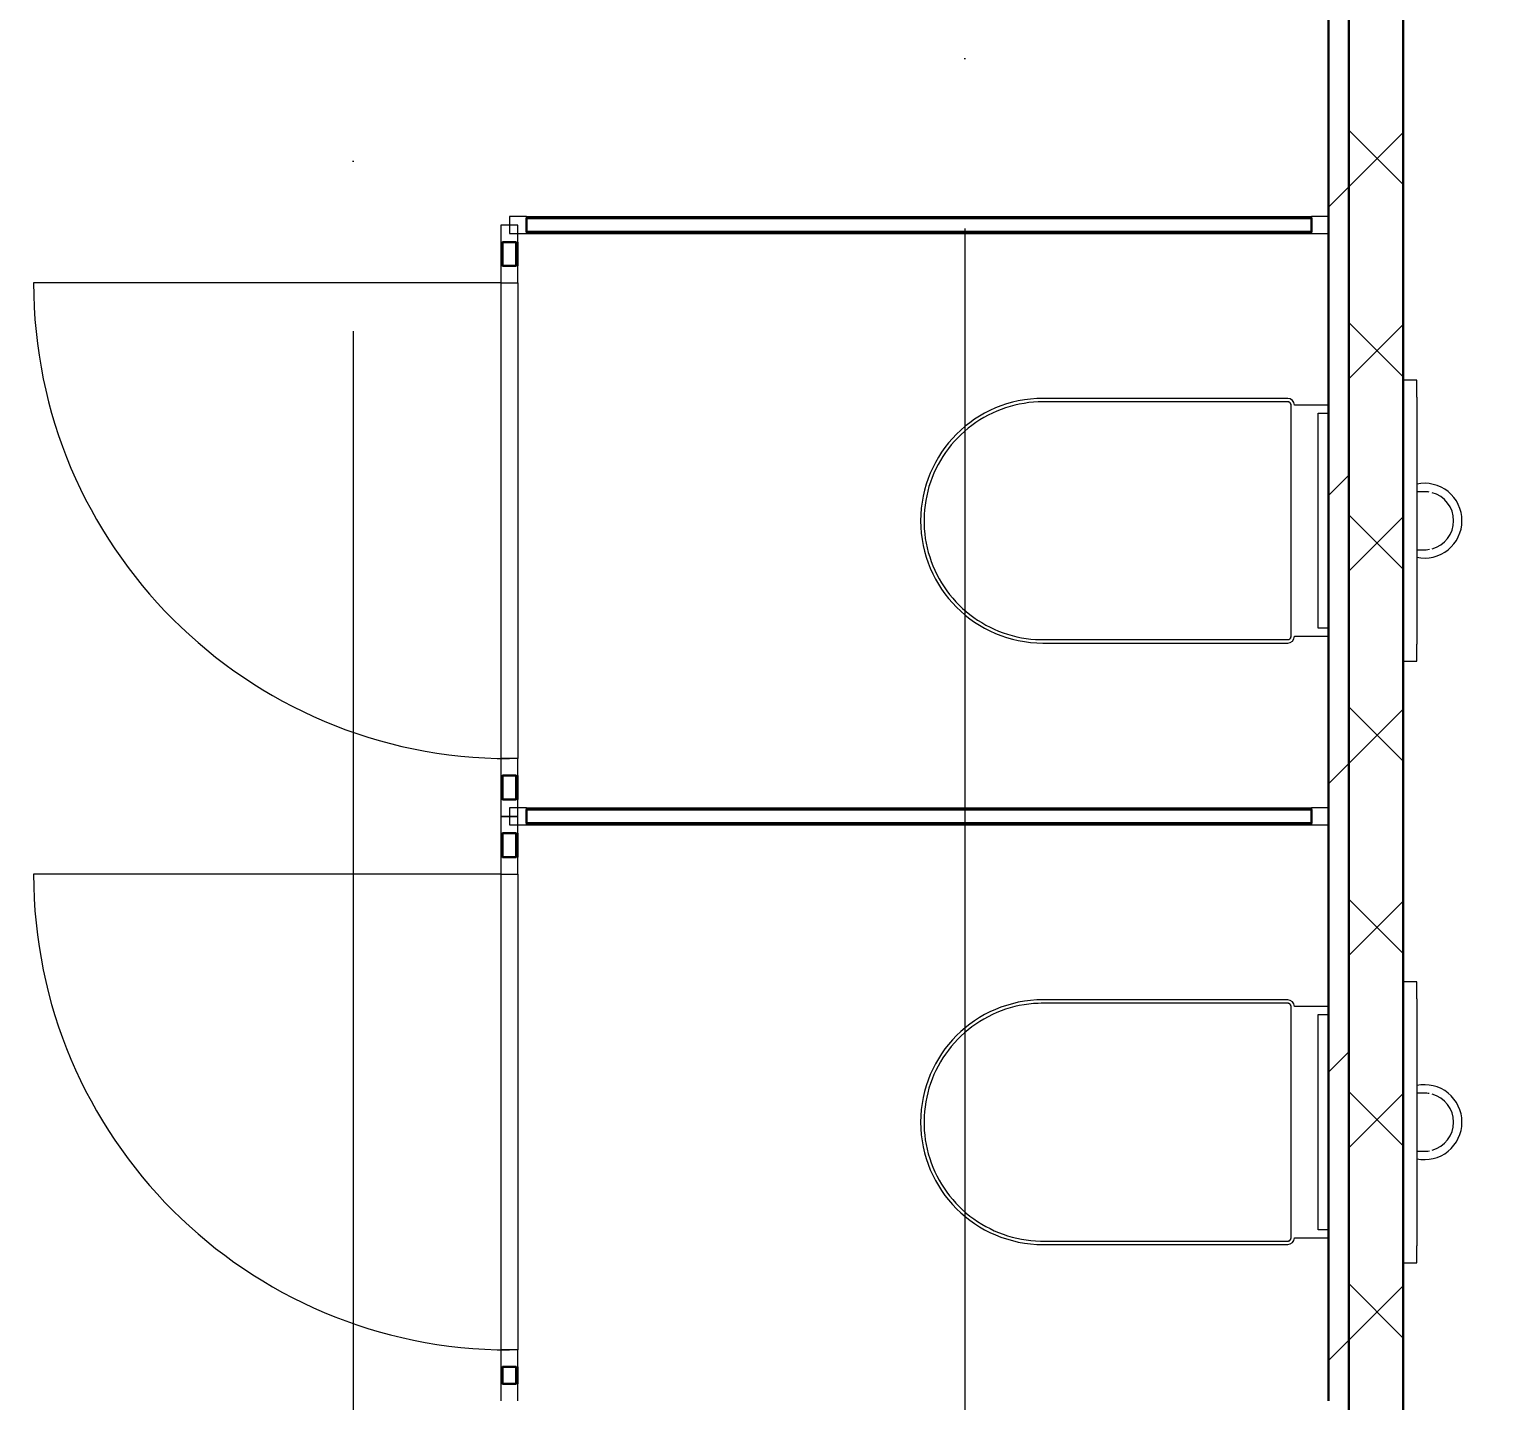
# Model space of a CAD drawing. Header units: millimetres. Extents: x -695119 to 412940, y -249585 to 622758.
# Drawn here: x 27816 to 29962, y 71810 to 73828 of the extents above; entities that cross this region are included whole.
import ezdxf
from ezdxf import colors
from ezdxf.entities.mleader import LeaderData, LeaderLine
from ezdxf.math import Vec2, Vec3

# ---------------------------------------------------------------- set-up
doc = ezdxf.new("R2010")
doc.units = ezdxf.units.MM
doc.linetypes.add('ADSK_Линия сетки', pattern=[25, 20, -2.5, 0, -2.5])
for name, color, linetype, lineweight in [('Витраж', 252, 'Continuous', 9), ('Двери', 8, 'Continuous', 9), ('Оси', 252, 'Continuous', 9), ('Сантехника', 252, 'Continuous', 18), ('Стены наружные', 252, 'Continuous', 18), ('Стены разрез', 7, 'Continuous', 30)]:
    doc.layers.add(name, color=color, linetype=linetype, lineweight=lineweight)
doc.styles.add('GOST-2.304_Type-B_shrink', font='', dxfattribs={"width": 0.8})
doc.styles.get('GOST-2.304_Type-B_shrink').set_extended_font_data('GOST type B')

# ---------------------------------------------------------------- blocks, each defined once
blk = doc.blocks.new('1 этаж')
at = {"layer": 'Витраж', "color": 251, "lineweight": 18, "true_color": 0x636466, "extrusion": (0, 0, -1)}
for p, q in [((-16415.3, -7636.7), (-16440.3, -7636.7)), ((-16440.3, -7636.7), (-16440.3, -7661.7)), ((-16402.8, -7624.2), (-16427.8, -7624.2)), ((-16427.8, -7624.2), (-16427.8, -7649.2)), ((-16415.3, -7661.7), (-16415.3, -7636.7)), ((-16402.8, -7649.2), (-16402.8, -7624.2)), ((-16427.8, -7649.2), (-16402.8, -7649.2)), ((-16440.3, -7661.7), (-16415.3, -7661.7)), ((-16415.3, -7696.7), (-16440.3, -7696.7)), ((-16440.3, -7696.7), (-16440.3, -7721.7)), ((-16415.3, -7721.7), (-16415.3, -7696.7)), ((-16440.3, -7721.7), (-16415.3, -7721.7)), ((-16415.3, -8421.7), (-16440.3, -8421.7)), ((-16440.3, -8421.7), (-16440.3, -8446.7)), ((-16415.3, -8446.7), (-16415.3, -8421.7)), ((-16440.3, -8446.7), (-16415.3, -8446.7)), ((-16402.8, -8494.2), (-16427.8, -8494.2)), ((-16427.8, -8494.2), (-16427.8, -8519.2)), ((-16402.8, -8519.2), (-16402.8, -8494.2)), ((-16415.3, -8506.7), (-16440.3, -8506.7)), ((-16440.3, -8506.7), (-16440.3, -8531.7)), ((-16427.8, -8519.2), (-16402.8, -8519.2)), ((-16415.3, -8531.7), (-16415.3, -8506.7)), ((-16440.3, -8531.7), (-16415.3, -8531.7)), ((-16415.3, -8566.7), (-16440.3, -8566.7)), ((-16440.3, -8566.7), (-16440.3, -8591.7)), ((-16415.3, -8591.7), (-16415.3, -8566.7)), ((-16440.3, -8591.7), (-16415.3, -8591.7)), ((-16415.3, -9291.7), (-16440.3, -9291.7)), ((-16440.3, -9291.7), (-16440.3, -9316.7)), ((-16415.3, -9316.7), (-16415.3, -9291.7)), ((-16440.3, -9316.7), (-16415.3, -9316.7))]:
    blk.add_line(p, q, dxfattribs=at)
at = {"layer": 'Витраж', "color": 251, "true_color": 0x636466}
for p, q in [((-16402.8, -7624.2), (-15247.8, -7624.2)), ((-16402.8, -7649.2), (-15247.8, -7649.2)), ((-16440.3, -7661.7), (-16440.3, -7696.7)), ((-16415.3, -7661.7), (-16415.3, -7696.7)), ((-16440.3, -7721.7), (-16440.3, -8421.7)), ((-16415.3, -7721.7), (-16415.3, -8421.7)), ((-16440.3, -8446.7), (-16440.3, -8481.7)), ((-16415.3, -8446.7), (-16415.3, -8481.7)), ((-16402.8, -8494.2), (-15247.8, -8494.2)), ((-16402.8, -8519.2), (-15247.8, -8519.2)), ((-16440.3, -8531.7), (-16440.3, -8566.7)), ((-16415.3, -8531.7), (-16415.3, -8566.7)), ((-16440.3, -8591.7), (-16440.3, -9291.7)), ((-16415.3, -8591.7), (-16415.3, -9291.7)), ((-16440.3, -9316.7), (-16440.3, -9341.7)), ((-16415.3, -9316.7), (-16415.3, -9341.7))]:
    blk.add_line(p, q, dxfattribs=at)
at = {"layer": 'Витраж', "color": 251, "lineweight": 18, "true_color": 0x636466}
for p, q in [((-15222.8, -7624.2), (-15247.8, -7624.2)), ((-15247.8, -7624.2), (-15247.8, -7649.2)), ((-15222.8, -7649.2), (-15222.8, -7624.2)), ((-15247.8, -7649.2), (-15222.8, -7649.2)), ((-16415.3, -8481.7), (-16440.3, -8481.7)), ((-16440.3, -8481.7), (-16440.3, -8506.7)), ((-16415.3, -8506.7), (-16415.3, -8481.7)), ((-15222.8, -8494.2), (-15247.8, -8494.2)), ((-15247.8, -8494.2), (-15247.8, -8519.2)), ((-15222.8, -8519.2), (-15222.8, -8494.2)), ((-16440.3, -8506.7), (-16415.3, -8506.7)), ((-15247.8, -8519.2), (-15222.8, -8519.2)), ((-16415.3, -9341.7), (-16440.3, -9341.7)), ((-16440.3, -9341.7), (-16440.3, -9366.7)), ((-16415.3, -9366.7), (-16415.3, -9341.7))]:
    blk.add_line(p, q, dxfattribs=at)
at = {"layer": 'Двери', "color": 251, "true_color": 0x636466}
for p, q in [((-16440.3, -7721.7), (-17127.8, -7721.7)), ((-16440.3, -8591.7), (-17127.8, -8591.7))]:
    blk.add_line(p, q, dxfattribs=at)
for centre in [(-16427.8, -7721.7), (-16427.8, -8591.7)]:
    blk.add_arc(centre, 700, 180, 270, dxfattribs=at)
at = {"layer": 'Оси', "color": 251, "linetype": 'ADSK_Линия сетки', "ltscale": 100, "true_color": 0x636466}
for p, q in [((-16657.8, 32208.9), (-16657.8, -33767.9)), ((-15757.8, -2641.7), (-15757.8, -32497.9))]:
    blk.add_line(p, q, dxfattribs=at)
at = {"layer": 'Сантехника', "color": 251, "lineweight": 9, "true_color": 0x636466}
for p, q in [((-15092.8, -7865), (-15112.8, -7865)), ((-15092.8, -7890), (-15092.8, -7865)), ((-15092.8, -7890), (-15092.8, -8253.5)), ((-15092.8, -8278.5), (-15092.8, -8253.5)), ((-15112.8, -8278.5), (-15092.8, -8278.5)), ((-15092.8, -8750), (-15112.8, -8750)), ((-15092.8, -8775), (-15092.8, -8750)), ((-15092.8, -8775), (-15092.8, -9138.5)), ((-15092.8, -9163.5), (-15092.8, -9138.5)), ((-15112.8, -9163.5), (-15092.8, -9163.5))]:
    blk.add_line(p, q, dxfattribs=at)
at = {"layer": 'Сантехника', "color": 251, "true_color": 0x636466}
for p, q in [((-15282.8, -7891.7), (-15642.8, -7891.7)), ((-15282.8, -7896.7), (-15642.8, -7896.7)), ((-15277.8, -8241.7), (-15277.8, -7901.7)), ((-15222.8, -7901.7), (-15272.8, -7901.7)), ((-15237.8, -8229.9), (-15237.8, -7913.5)), ((-15237.8, -7913.5), (-15222.8, -7913.5)), ((-15222.8, -8229.9), (-15237.8, -8229.9)), ((-15642.8, -8246.7), (-15282.8, -8246.7)), ((-15642.8, -8251.7), (-15282.8, -8251.7)), ((-15272.8, -8241.7), (-15222.8, -8241.7)), ((-15282.8, -8776.7), (-15642.8, -8776.7)), ((-15282.8, -8781.7), (-15642.8, -8781.7)), ((-15277.8, -9126.7), (-15277.8, -8786.7)), ((-15222.8, -8786.7), (-15272.8, -8786.7)), ((-15237.8, -9114.9), (-15237.8, -8798.5)), ((-15237.8, -8798.5), (-15222.8, -8798.5)), ((-15222.8, -9114.9), (-15237.8, -9114.9)), ((-15642.8, -9131.7), (-15282.8, -9131.7)), ((-15642.8, -9136.7), (-15282.8, -9136.7)), ((-15272.8, -9126.7), (-15222.8, -9126.7))]:
    blk.add_line(p, q, dxfattribs=at)
at = {"layer": 'Сантехника', "color": 251, "true_color": 0x636466, "flags": 128}
for points in [[(-15642.8, -7896.7), (-15649.8, -7896.9), (-15656.8, -7897.3), (-15663.8, -7898), (-15670.7, -7899), (-15677.6, -7900.2), (-15684.4, -7901.7), (-15691.2, -7903.5), (-15697.9, -7905.6), (-15704.4, -7907.9), (-15710.9, -7910.5), (-15717.3, -7913.4), (-15723.6, -7916.5), (-15729.8, -7919.9), (-15735.8, -7923.5), (-15741.6, -7927.3), (-15747.3, -7931.4), (-15752.8, -7935.7), (-15758.2, -7940.2), (-15763.4, -7944.9), (-15768.3, -7949.8), (-15773.1, -7954.9), (-15777.7, -7960.2), (-15782, -7965.7), (-15786.2, -7971.4), (-15790.1, -7977.2), (-15793.7, -7983.1), (-15797.1, -7989.2), (-15800.3, -7995.5), (-15803.2, -8001.8), (-15805.9, -8008.3), (-15808.3, -8014.9), (-15810.5, -8021.6), (-15812.3, -8028.3), (-15813.9, -8035.1), (-15815.3, -8042), (-15816.3, -8048.9), (-15817.1, -8055.9), (-15817.6, -8062.8), (-15817.8, -8069.8), (-15817.7, -8076.8), (-15817.4, -8083.8), (-15816.8, -8090.8), (-15815.9, -8097.7), (-15814.7, -8104.6), (-15813.2, -8111.5), (-15811.5, -8118.3), (-15809.5, -8125), (-15807.2, -8131.6), (-15804.7, -8138.1), (-15801.9, -8144.6), (-15798.9, -8150.9), (-15795.6, -8157), (-15792.1, -8163.1), (-15788.3, -8169), (-15784.3, -8174.7), (-15780.1, -8180.3), (-15775.6, -8185.7), (-15770.9, -8190.9), (-15766.1, -8195.9), (-15761, -8200.8), (-15755.8, -8205.4), (-15750.3, -8209.8), (-15744.7, -8214), (-15738.9, -8218), (-15733, -8221.7), (-15726.9, -8225.2), (-15720.7, -8228.4), (-15714.4, -8231.4), (-15708, -8234.1), (-15701.4, -8236.6), (-15694.8, -8238.8), (-15688.1, -8240.8), (-15681.3, -8242.5), (-15674.4, -8243.9), (-15667.5, -8245), (-15660.5, -8245.8), (-15653.6, -8246.4), (-15646.6, -8246.7), (-15642.8, -8246.7)], [(-15277.8, -7901.7), (-15277.8, -7901.5), (-15277.8, -7901.3), (-15277.8, -7901.1), (-15277.9, -7900.9), (-15277.9, -7900.7), (-15277.9, -7900.5), (-15278, -7900.3), (-15278.1, -7900.2), (-15278.1, -7900), (-15278.2, -7899.8), (-15278.3, -7899.6), (-15278.4, -7899.4), (-15278.5, -7899.2), (-15278.6, -7899.1), (-15278.7, -7898.9), (-15278.8, -7898.7), (-15278.9, -7898.6), (-15279, -7898.4), (-15279.2, -7898.3), (-15279.3, -7898.1), (-15279.5, -7898), (-15279.6, -7897.9), (-15279.8, -7897.8), (-15279.9, -7897.6), (-15280.1, -7897.5), (-15280.3, -7897.4), (-15280.4, -7897.3), (-15280.6, -7897.2), (-15280.8, -7897.1), (-15281, -7897.1), (-15281.2, -7897), (-15281.4, -7896.9), (-15281.6, -7896.9), (-15281.8, -7896.8), (-15282, -7896.8), (-15282.1, -7896.8), (-15282.3, -7896.8), (-15282.5, -7896.7), (-15282.7, -7896.7), (-15282.8, -7896.7)], [(-15282.8, -8246.7), (-15282.6, -8246.7), (-15282.4, -8246.7), (-15282.2, -8246.7), (-15282, -8246.7), (-15281.8, -8246.6), (-15281.6, -8246.6), (-15281.4, -8246.5), (-15281.2, -8246.5), (-15281, -8246.4), (-15280.9, -8246.3), (-15280.7, -8246.3), (-15280.5, -8246.2), (-15280.3, -8246.1), (-15280.1, -8246), (-15280, -8245.9), (-15279.8, -8245.7), (-15279.7, -8245.6), (-15279.5, -8245.5), (-15279.4, -8245.4), (-15279.2, -8245.2), (-15279.1, -8245.1), (-15278.9, -8244.9), (-15278.8, -8244.8), (-15278.7, -8244.6), (-15278.6, -8244.4), (-15278.5, -8244.3), (-15278.4, -8244.1), (-15278.3, -8243.9), (-15278.2, -8243.7), (-15278.1, -8243.5), (-15278.1, -8243.4), (-15278, -8243.2), (-15278, -8243), (-15277.9, -8242.8), (-15277.9, -8242.6), (-15277.8, -8242.4), (-15277.8, -8242.2), (-15277.8, -8242), (-15277.8, -8241.8), (-15277.8, -8241.7)], [(-15642.8, -8781.7), (-15649.8, -8781.9), (-15656.8, -8782.3), (-15663.8, -8783), (-15670.7, -8784), (-15677.6, -8785.2), (-15684.4, -8786.7), (-15691.2, -8788.5), (-15697.9, -8790.6), (-15704.4, -8792.9), (-15710.9, -8795.5), (-15717.3, -8798.4), (-15723.6, -8801.5), (-15729.8, -8804.9), (-15735.8, -8808.5), (-15741.6, -8812.3), (-15747.3, -8816.4), (-15752.8, -8820.7), (-15758.2, -8825.2), (-15763.4, -8829.9), (-15768.3, -8834.8), (-15773.1, -8839.9), (-15777.7, -8845.2), (-15782, -8850.7), (-15786.2, -8856.4), (-15790.1, -8862.2), (-15793.7, -8868.1), (-15797.1, -8874.2), (-15800.3, -8880.5), (-15803.2, -8886.8), (-15805.9, -8893.3), (-15808.3, -8899.9), (-15810.5, -8906.6), (-15812.3, -8913.3), (-15813.9, -8920.1), (-15815.3, -8927), (-15816.3, -8933.9), (-15817.1, -8940.9), (-15817.6, -8947.8), (-15817.8, -8954.8), (-15817.7, -8961.8), (-15817.4, -8968.8), (-15816.8, -8975.8), (-15815.9, -8982.7), (-15814.7, -8989.6), (-15813.2, -8996.5), (-15811.5, -9003.3), (-15809.5, -9010), (-15807.2, -9016.6), (-15804.7, -9023.1), (-15801.9, -9029.6), (-15798.9, -9035.9), (-15795.6, -9042), (-15792.1, -9048.1), (-15788.3, -9054), (-15784.3, -9059.7), (-15780.1, -9065.3), (-15775.6, -9070.7), (-15770.9, -9075.9), (-15766.1, -9080.9), (-15761, -9085.8), (-15755.8, -9090.4), (-15750.3, -9094.8), (-15744.7, -9099), (-15738.9, -9103), (-15733, -9106.7), (-15726.9, -9110.2), (-15720.7, -9113.4), (-15714.4, -9116.4), (-15708, -9119.1), (-15701.4, -9121.6), (-15694.8, -9123.8), (-15688.1, -9125.8), (-15681.3, -9127.5), (-15674.4, -9128.9), (-15667.5, -9130), (-15660.5, -9130.8), (-15653.6, -9131.4), (-15646.6, -9131.7), (-15642.8, -9131.7)], [(-15277.8, -8786.7), (-15277.8, -8786.5), (-15277.8, -8786.3), (-15277.8, -8786.1), (-15277.9, -8785.9), (-15277.9, -8785.7), (-15277.9, -8785.5), (-15278, -8785.3), (-15278.1, -8785.2), (-15278.1, -8785), (-15278.2, -8784.8), (-15278.3, -8784.6), (-15278.4, -8784.4), (-15278.5, -8784.2), (-15278.6, -8784.1), (-15278.7, -8783.9), (-15278.8, -8783.7), (-15278.9, -8783.6), (-15279, -8783.4), (-15279.2, -8783.3), (-15279.3, -8783.1), (-15279.5, -8783), (-15279.6, -8782.9), (-15279.8, -8782.8), (-15279.9, -8782.6), (-15280.1, -8782.5), (-15280.3, -8782.4), (-15280.4, -8782.3), (-15280.6, -8782.2), (-15280.8, -8782.1), (-15281, -8782.1), (-15281.2, -8782), (-15281.4, -8781.9), (-15281.6, -8781.9), (-15281.8, -8781.8), (-15282, -8781.8), (-15282.1, -8781.8), (-15282.3, -8781.8), (-15282.5, -8781.7), (-15282.7, -8781.7), (-15282.8, -8781.7)], [(-15282.8, -9131.7), (-15282.6, -9131.7), (-15282.4, -9131.7), (-15282.2, -9131.7), (-15282, -9131.7), (-15281.8, -9131.6), (-15281.6, -9131.6), (-15281.4, -9131.5), (-15281.2, -9131.5), (-15281, -9131.4), (-15280.9, -9131.3), (-15280.7, -9131.3), (-15280.5, -9131.2), (-15280.3, -9131.1), (-15280.1, -9131), (-15280, -9130.9), (-15279.8, -9130.7), (-15279.7, -9130.6), (-15279.5, -9130.5), (-15279.4, -9130.4), (-15279.2, -9130.2), (-15279.1, -9130.1), (-15278.9, -9129.9), (-15278.8, -9129.8), (-15278.7, -9129.6), (-15278.6, -9129.4), (-15278.5, -9129.3), (-15278.4, -9129.1), (-15278.3, -9128.9), (-15278.2, -9128.7), (-15278.1, -9128.5), (-15278.1, -9128.4), (-15278, -9128.2), (-15278, -9128), (-15277.9, -9127.8), (-15277.9, -9127.6), (-15277.8, -9127.4), (-15277.8, -9127.2), (-15277.8, -9127), (-15277.8, -9126.8), (-15277.8, -9126.7)]]:
    blk.add_lwpolyline(points, dxfattribs=at)
at = {"layer": 'Сантехника', "color": 251, "lineweight": 9, "true_color": 0x636466, "flags": 128}
for points in [[(-15081.4, -8029), (-15081.4, -8029), (-15081.5, -8029), (-15081.7, -8029), (-15081.9, -8029), (-15082.3, -8029), (-15082.6, -8029), (-15083.1, -8029), (-15083.6, -8029), (-15084.2, -8029), (-15084.9, -8029), (-15085.6, -8029), (-15086.4, -8029), (-15087.3, -8029), (-15088.2, -8029), (-15089.2, -8029), (-15090.3, -8029), (-15091.4, -8029), (-15092.5, -8029)], [(-15091.7, -8114.4), (-15090.6, -8114.4), (-15089.5, -8114.4), (-15088.5, -8114.4), (-15087.5, -8114.4), (-15086.7, -8114.4), (-15085.8, -8114.4), (-15085.1, -8114.4), (-15084.4, -8114.4), (-15083.8, -8114.4), (-15083.2, -8114.4), (-15082.8, -8114.4), (-15082.4, -8114.4), (-15082, -8114.4), (-15081.7, -8114.4), (-15081.5, -8114.4), (-15081.4, -8114.4), (-15081.4, -8114.4), (-15081.4, -8114.4)], [(-15081.4, -8914), (-15081.4, -8914), (-15081.5, -8914), (-15081.7, -8914), (-15081.9, -8914), (-15082.3, -8914), (-15082.6, -8914), (-15083.1, -8914), (-15083.6, -8914), (-15084.2, -8914), (-15084.9, -8914), (-15085.6, -8914), (-15086.4, -8914), (-15087.3, -8914), (-15088.2, -8914), (-15089.2, -8914), (-15090.3, -8914), (-15091.4, -8914), (-15092.5, -8914)], [(-15091.7, -8999.4), (-15090.6, -8999.4), (-15089.5, -8999.4), (-15088.5, -8999.4), (-15087.5, -8999.4), (-15086.7, -8999.4), (-15085.8, -8999.4), (-15085.1, -8999.4), (-15084.4, -8999.4), (-15083.8, -8999.4), (-15083.2, -8999.4), (-15082.8, -8999.4), (-15082.4, -8999.4), (-15082, -8999.4), (-15081.7, -8999.4), (-15081.5, -8999.4), (-15081.4, -8999.4), (-15081.4, -8999.4), (-15081.4, -8999.4)]]:
    blk.add_lwpolyline(points, dxfattribs=at)
at = {"layer": 'Сантехника', "color": 251, "true_color": 0x636466}
for centre, radius, start, end in [((-15642.8, -8071.7), 180, 90, 270), ((-15642.8, -8071.7), 175, 90, 90.9078), ((-15642.8, -8071.7), 175, 90, 90.9078), ((-15282.8, -7901.7), 10, 0, 90), ((-15282.8, -7901.7), 5, 60, 90), ((-15282.8, -7901.7), 5, 60, 90), ((-15282.8, -7901.7), 5, 60, 75), ((-15282.8, -7901.7), 5, 0, 30), ((-15282.8, -7901.7), 5, 0, 30), ((-15282.8, -7901.7), 5, 0, 30), ((-15642.8, -8071.7), 175, 269.0922, 270), ((-15642.8, -8071.7), 175, 269.0922, 270), ((-15282.8, -8241.7), 10, 270, 0), ((-15282.8, -8241.7), 5, 270, 300), ((-15282.8, -8241.7), 5, 270, 300), ((-15282.8, -8241.7), 5, 285, 300), ((-15282.8, -8241.7), 5, 330, 0), ((-15282.8, -8241.7), 5, 330, 0), ((-15282.8, -8241.7), 5, 330, 0), ((-15642.8, -8956.7), 180, 90, 270), ((-15282.8, -8786.7), 10, 0, 90), ((-15642.8, -8956.7), 175, 90, 90.9078), ((-15642.8, -8956.7), 175, 90, 90.9078), ((-15282.8, -8786.7), 5, 60, 90), ((-15282.8, -8786.7), 5, 60, 90), ((-15282.8, -8786.7), 5, 60, 75), ((-15282.8, -8786.7), 5, 0, 30), ((-15282.8, -8786.7), 5, 0, 30), ((-15282.8, -8786.7), 5, 0, 30), ((-15642.8, -8956.7), 175, 269.0922, 270), ((-15642.8, -8956.7), 175, 269.0922, 270), ((-15282.8, -9126.7), 10, 270, 0), ((-15282.8, -9126.7), 5, 270, 300), ((-15282.8, -9126.7), 5, 270, 300), ((-15282.8, -9126.7), 5, 285, 300), ((-15282.8, -9126.7), 5, 330, 0), ((-15282.8, -9126.7), 5, 330, 0), ((-15282.8, -9126.7), 5, 330, 0)]:
    blk.add_arc(centre, radius, start, end, dxfattribs=at)
at = {"layer": 'Сантехника', "color": 251, "lineweight": 9, "true_color": 0x636466}
for centre, radius, start, end in [((-15081.4, -8071.7), 55, 0, 102.0258), ((-15081.4, -8071.7), 42.7, 92.2417, 94.1976), ((-15081.4, -8071.7), 42.7, 87.9172, 90), ((-15081.4, -8071.7), 42.7, 80.8699, 90), ((-15081.4, -8071.7), 42.7, 0, 75), ((-15081.4, -8071.7), 55, 257.9742, 0), ((-15081.4, -8071.7), 42.7, 285, 0), ((-15081.4, -8071.7), 42.7, 267.2428, 279.4986), ((-15081.4, -8071.7), 42.7, 270, 272.5338), ((-15081.4, -8956.7), 55, 0, 102.0258), ((-15081.4, -8956.7), 42.7, 92.2417, 94.1976), ((-15081.4, -8956.7), 42.7, 87.9172, 90), ((-15081.4, -8956.7), 42.7, 80.8699, 90), ((-15081.4, -8956.7), 42.7, 0, 75), ((-15081.4, -8956.7), 55, 257.9742, 0), ((-15081.4, -8956.7), 42.7, 285, 0), ((-15081.4, -8956.7), 42.7, 267.2428, 279.4986), ((-15081.4, -8956.7), 42.7, 270, 272.5338)]:
    blk.add_arc(centre, radius, start, end, dxfattribs=at)
at = {"layer": 'Стены наружные', "color": 251, "lineweight": 30, "true_color": 0x636466}
for p, q in [((-15192.8, -9396.7), (-15192.8, -5341.7)), ((-15112.8, -9396.7), (-15112.8, -5341.7)), ((-15222.8, -5371.7), (-15222.8, -9366.7))]:
    blk.add_line(p, q, dxfattribs=at)
at = {"layer": 'Стены наружные', "color": 251, "linetype": 'Continuous', "lineweight": 9, "true_color": 0x636466}
for p, q in [((-15112.8, -7577.2), (-15192.8, -7497.2)), ((-15192.8, -7580.3), (-15112.8, -7500.3)), ((-15222.8, -7610.3), (-15192.8, -7580.3)), ((-15112.8, -7860.1), (-15192.8, -7780.1)), ((-15192.8, -7863.1), (-15112.8, -7783.1)), ((-15222.8, -8034.6), (-15192.8, -8004.6)), ((-15112.8, -8142.9), (-15192.8, -8062.9)), ((-15192.8, -8146), (-15112.8, -8066)), ((-15112.8, -8425.7), (-15192.8, -8345.7)), ((-15192.8, -8428.8), (-15112.8, -8348.8)), ((-15222.8, -8458.8), (-15192.8, -8428.8)), ((-15112.8, -8708.6), (-15192.8, -8628.6)), ((-15192.8, -8711.7), (-15112.8, -8631.7)), ((-15222.8, -8883.1), (-15192.8, -8853.1)), ((-15112.8, -8991.4), (-15192.8, -8911.4)), ((-15192.8, -8994.5), (-15112.8, -8914.5)), ((-15112.8, -9274.3), (-15192.8, -9194.3)), ((-15192.8, -9277.3), (-15112.8, -9197.3)), ((-15222.8, -9307.3), (-15192.8, -9277.3))]:
    blk.add_line(p, q, dxfattribs=at)
at = {"layer": 'Стены разрез', "color": 251, "true_color": 0x636466}
for p, q in [((-15247.8, -7626.7), (-16402.8, -7626.7)), ((-16402.8, -7626.7), (-16402.8, -7646.7)), ((-15247.8, -7646.7), (-15247.8, -7626.7)), ((-16402.8, -7646.7), (-15247.8, -7646.7)), ((-16417.8, -7661.7), (-16437.8, -7661.7)), ((-16437.8, -7661.7), (-16437.8, -7696.7)), ((-16417.8, -7696.7), (-16417.8, -7661.7)), ((-16437.8, -7696.7), (-16417.8, -7696.7)), ((-16417.8, -8446.7), (-16437.8, -8446.7)), ((-16437.8, -8446.7), (-16437.8, -8481.7)), ((-16417.8, -8481.7), (-16417.8, -8446.7)), ((-16437.8, -8481.7), (-16417.8, -8481.7)), ((-15247.8, -8496.7), (-16402.8, -8496.7)), ((-16402.8, -8496.7), (-16402.8, -8516.7)), ((-15247.8, -8516.7), (-15247.8, -8496.7)), ((-16402.8, -8516.7), (-15247.8, -8516.7)), ((-16417.8, -8531.7), (-16437.8, -8531.7)), ((-16437.8, -8531.7), (-16437.8, -8566.7)), ((-16417.8, -8566.7), (-16417.8, -8531.7)), ((-16437.8, -8566.7), (-16417.8, -8566.7)), ((-16417.8, -9316.7), (-16437.8, -9316.7)), ((-16437.8, -9316.7), (-16437.8, -9341.7)), ((-16417.8, -9341.7), (-16417.8, -9316.7)), ((-16437.8, -9341.7), (-16417.8, -9341.7))]:
    blk.add_line(p, q, dxfattribs=at)

msp = doc.modelspace()

# ---------------------------------------------------------------- block references
msp.add_blockref('1 этаж', (44950.089, 81176.937))

# ---------------------------------------------------------------- next in the draw order: leaders
ml = msp.add_multileader_mtext('Standard')
ml.set_content('Фрагмент А. Смотри лист 6', color=256, style='GOST-2.304_Type-B_shrink')
ml.set_leader_properties()
ml.build(insert=Vec2(0, 0))
ctx = ml.context
ctx.base_point, ctx.char_height, ctx.plane_origin = Vec3(26162.049, 80256.823), 500, Vec3(17670.498, 70774.618)
notes = []
notes.append((ctx, [(0, (1, 1, 0), (24735.96, 80256.823), (1, 0), 1426.09, [(0, [(17670.498, 70774.618)], 0, [])])]))
ctx.mtext.insert, ctx.mtext.flow_direction = Vec3(26164.049, 80590.156), 5
ctx.mtext.has_bg_fill, ctx.mtext.bg_color, ctx.mtext.bg_scale_factor, ctx.mtext.bg_transparency, ctx.mtext.use_window_bg_color = 1, -1027028792, 1.5, 0, 1
for ctx, leaders in notes:
    for number, flags, end, landing, length, lines in leaders:
        leader = LeaderData()
        leader.index, (leader.has_last_leader_line, leader.has_dogleg_vector, leader.attachment_direction) = number, flags
        leader.last_leader_point, leader.dogleg_vector, leader.dogleg_length = Vec3(end), Vec3(landing), length
        for number, points, colour, breaks in lines:
            line = LeaderLine()
            line.index, line.vertices, line.color, line.breaks = number, Vec3.list(points), colors.encode_raw_color(colour), breaks
            leader.lines.append(line)
        ctx.leaders.append(leader)

doc.saveas('drawing.dxf')
